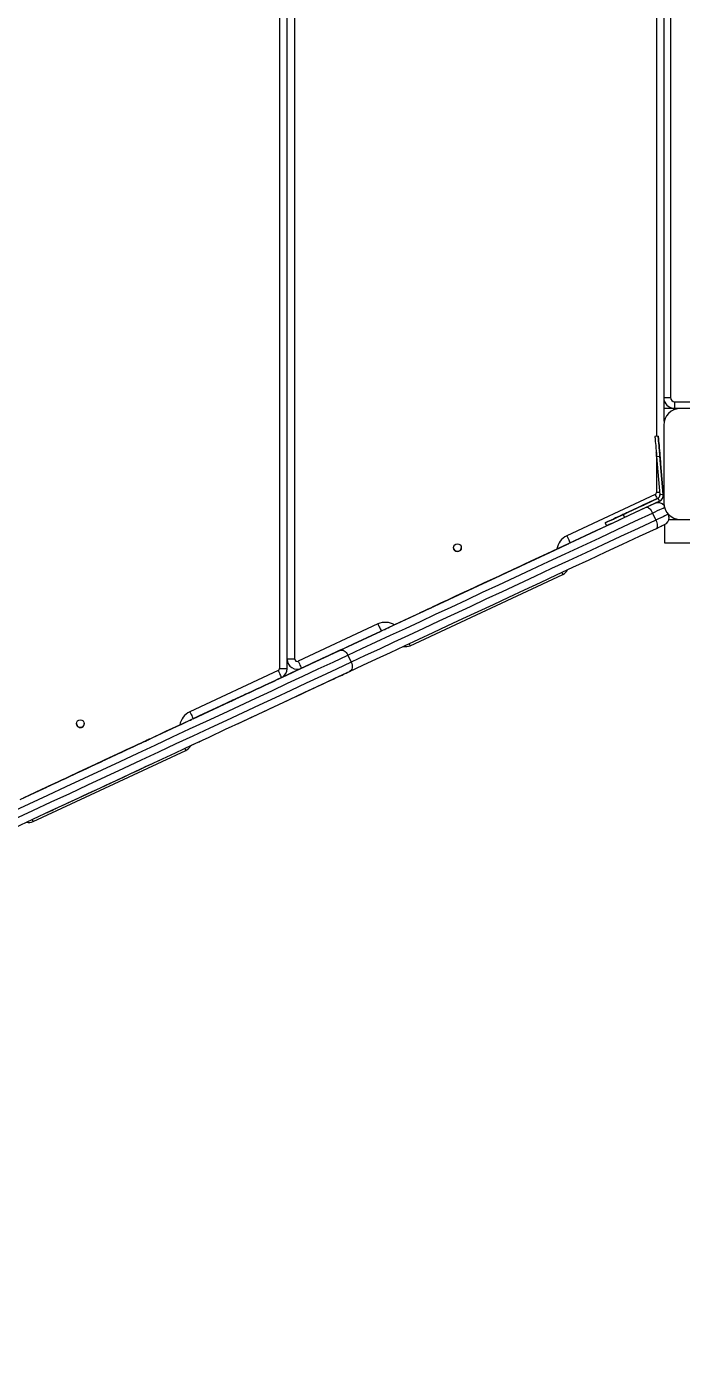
# Model space of a CAD drawing. Header units: millimetres. Extents: x -11024 to 8278, y -7837 to 5770.
# Drawn here: x -4787 to -4197, y -134 to 1057 of the extents above; entities that cross this region are included whole.
import ezdxf

# ---------------------------------------------------------------- set-up
doc = ezdxf.new("R2010")
doc.units = ezdxf.units.MM
for name, color, linetype in [('DIKOM_ОБЪЕКТ', 7, 'Continuous'), ('DIKOM_РАЗМЕР_ЗОНА', 7, 'Continuous'), ('DIKOM_РАЗМЕР_ОБЪЕКТА', 7, 'Continuous')]:
    doc.layers.add(name, color=color, linetype=linetype)
doc.styles.add('style1', font='arial.ttf', dxfattribs={"width": 0.8})
doc.dimstyles.new('1-50', dxfattribs={"dimtxt": 300, "dimasz": 200, "dimexe": 100, "dimexo": 0, "dimgap": 100, "dimtad": 1, "dimtxsty": 'style1', "dimcen": 200, "dimclrd": 7, "dimclre": 7, "dimclrt": 7, "dimadec": 1, "dimazin": 2, "dimtfac": 1, "dimtmove": 0, "dimatfit": 2, "dimfxl": 0, "dimlwd": 25, "dimlwe": 18, "dimarcsym": 0})

# ---------------------------------------------------------------- blocks, each defined once
blk = doc.blocks.new('*D9')
at = {"layer": 'Defpoints', "color": 0, "transparency": 16777216}
for p in [(3740.7, 3707.5), (-8191.6, -3797.3), (-1076.1, -3797.3)]:
    blk.add_point(p, dxfattribs=at)
at = {"layer": 'DIKOM_РАЗМЕР_ОБЪЕКТА', "color": 7, "lineweight": 18, "transparency": 16777216}
for p, q in [((3740.7, 3707.5), (-8291.6, 3707.5)), ((-1076.1, -3797.3), (-8291.6, -3797.3))]:
    blk.add_line(p, q, dxfattribs=at)
at = {"layer": 'DIKOM_РАЗМЕР_ОБЪЕКТА', "color": 7, "lineweight": 25, "transparency": 16777216}
blk.add_line((-8191.6, 3507.5), (-8191.6, -3597.3), dxfattribs=at)
at = {"layer": 'DIKOM_РАЗМЕР_ОБЪЕКТА', "color": 7, "transparency": 16777216}
for points in [[(-8224.9, 3507.5), (-8158.2, 3507.5), (-8191.6, 3707.5)], [(-8224.9, -3597.3), (-8158.2, -3597.3), (-8191.6, -3797.3)]]:
    blk.add_solid(points, dxfattribs=at)
at = {"layer": 'DIKOM_РАЗМЕР_ОБЪЕКТА', "color": 7, "transparency": 16777216, "insert": (-8444.7, -44.9), "char_height": 300, "attachment_point": 5, "rotation": 90, "style": 'style1'}
blk.add_mtext('7500', dxfattribs=at)
blk = doc.blocks.new('*D11')
at = {"layer": 'Defpoints', "color": 0, "transparency": 16777216}
for p in [(3316.1, 5770.1), (-10574.2, -5797.3), (-1580.1, -5797.3)]:
    blk.add_point(p, dxfattribs=at)
at = {"layer": 'DIKOM_РАЗМЕР_ЗОНА', "color": 7, "lineweight": 18, "transparency": 16777216}
for p, q in [((3316.1, 5770.1), (-10674.2, 5770.1)), ((-1580.1, -5797.3), (-10674.2, -5797.3))]:
    blk.add_line(p, q, dxfattribs=at)
at = {"layer": 'DIKOM_РАЗМЕР_ЗОНА', "color": 7, "lineweight": 25, "transparency": 16777216}
blk.add_line((-10574.2, 5570.1), (-10574.2, -5597.3), dxfattribs=at)
at = {"layer": 'DIKOM_РАЗМЕР_ЗОНА', "color": 7, "transparency": 16777216}
for points in [[(-10607.5, 5570.1), (-10540.8, 5570.1), (-10574.2, 5770.1)], [(-10607.5, -5597.3), (-10540.8, -5597.3), (-10574.2, -5797.3)]]:
    blk.add_solid(points, dxfattribs=at)
at = {"layer": 'DIKOM_РАЗМЕР_ЗОНА', "color": 7, "transparency": 16777216, "insert": (-10827.3, -173), "char_height": 300, "attachment_point": 5, "rotation": 90, "style": 'style1'}
blk.add_mtext('11500', dxfattribs=at)

msp = doc.modelspace()

# ---------------------------------------------------------------- linework, layer by layer
at = {"layer": 'DIKOM_ОБЪЕКТ', "color": 7, "linetype": 'Continuous', "lineweight": 15}
for p, q in [((-4206.616, 1403.171), (-4206.616, 723.171)), ((-4219.204, 1390.257), (-4219.204, 688.024)), ((-4212.204, 701.662), (-4212.204, 1390.257)), ((-4545.204, 487.197), (-4545.204, 1204.353)), ((-4559.204, 1193.958), (-4559.204, 478.803)), ((-4552.204, 478.803), (-4552.204, 1193.958)), ((-4212.204, 723.171), (-4206.616, 723.171)), ((-4202.616, 719.171), (-4120.616, 719.171)), ((-4202.616, 713.171), (-4202.616, 719.171)), ((-4202.616, 713.171), (-4212.204, 713.171)), ((-4197.616, 713.171), (-4202.616, 713.171)), ((-4127.616, 713.171), (-4197.616, 713.171)), ((-4212.616, 698.171), (-4212.616, 628.171)), ((-4217.653, 688.159), (-4220.641, 687.897)), ((-4217.653, 688.159), (-4220.641, 687.898)), ((-4219.204, 671.465), (-4219.204, 637.348)), ((-4219.073, 669.966), (-4216.084, 670.227)), ((-4219.073, 669.966), (-4216.041, 635.313)), ((-4216.084, 670.228), (-4213.052, 635.575)), ((-4213.052, 635.575), (-4216.084, 670.228)), ((-4216.084, 670.228), (-4216.084, 670.228)), ((-4216.084, 670.227), (-4213.052, 635.574)), ((-4213.052, 635.574), (-4216.084, 670.227)), ((-4220.359, 635.536), (-4299.969, 598.413)), ((-4217.762, 632.332), (-4249.288, 617.631)), ((-4249.288, 617.631), (-4217.762, 632.332)), ((-4217.762, 632.333), (-4223.94, 629.452)), ((-4223.94, 629.452), (-4217.762, 632.333)), ((-4216.219, 637.348), (-4219.204, 637.348)), ((-4217.761, 632.332), (-4217.762, 632.333)), ((-4216.494, 629.613), (-4217.762, 632.332)), ((-4213.052, 635.574), (-4216.041, 635.313)), ((-4212.616, 637.348), (-4213.208, 637.348)), ((-4213.052, 635.575), (-4213.053, 635.575)), ((-4213.03, 635.052), (-4213.052, 635.575)), ((-4213.052, 635.575), (-4213.03, 635.052)), ((-4213.052, 635.574), (-4213.03, 635.051)), ((-4231.807, 625.783), (-4249.288, 617.632)), ((-4249.288, 617.632), (-4231.807, 625.783)), ((-4216.494, 629.613), (-4248.02, 614.912)), ((-4232.681, 625.376), (-4232.429, 625.494)), ((-4232.681, 625.375), (-4232.429, 625.493)), ((-4229.241, 626.98), (-4231.389, 625.978)), ((-4231.389, 625.978), (-4229.24, 626.98)), ((-4223.492, 629.66), (-4231.044, 626.139)), ((-4225.493, 628.728), (-4231.044, 626.139)), ((-4231.044, 626.139), (-4226.135, 628.428)), ((-4225.493, 628.728), (-4228.835, 627.169)), ((-4224.811, 629.046), (-4224.544, 629.17)), ((-4224.586, 629.151), (-4224.811, 629.046)), ((-4224.586, 629.15), (-4224.811, 629.046)), ((-4224.75, 629.073), (-4224.499, 629.191)), ((-4224.75, 629.074), (-4224.499, 629.191)), ((-4224.499, 629.191), (-4223.492, 629.66)), ((-4223.492, 629.661), (-4223.94, 629.452)), ((-4220.831, 627.591), (-4220.831, 627.591)), ((-4265.601, 610.025), (-4265.601, 610.024)), ((-4265.601, 610.024), (-4264.334, 607.305)), ((-4249.288, 617.632), (-4249.288, 617.631)), ((-4249.288, 617.631), (-4248.02, 614.912)), ((-4222.804, 618.947), (-4219.846, 612.603)), ((-4211.888, 608.59), (-4211.888, 592.171)), ((-4208.57, 617.861), (-4208.628, 617.986)), ((-4208.627, 617.985), (-4208.57, 617.862)), ((-4208.57, 617.862), (-4208.57, 617.861)), ((-4208.132, 613.171), (-4197.616, 613.171)), ((-4207.914, 614.902), (-4207.914, 614.904)), ((-4197.616, 613.171), (-4127.616, 613.171)), ((-4297.011, 592.068), (-4264.334, 607.306)), ((-4453.677, 519.014), (-4311, 585.545)), ((-4211.888, 592.171), (-4184.686, 592.171)), ((-4331.585, 575.945), (-4331.585, 575.946)), ((-4441.363, 499.378), (-4303.604, 563.616)), ((-4433.091, 528.613), (-4433.091, 528.612)), ((-4470.355, 518.96), (-4542.359, 485.385)), ((-4539.4, 479.04), (-4467.397, 512.616)), ((-4503.784, 495.648), (-4503.784, 495.648)), ((-4497.438, 490.883), (-4494.479, 484.539)), ((-4560.359, 476.991), (-4639.969, 439.868)), ((-4559.204, 478.803), (-4552.204, 478.803)), ((-4637.011, 433.524), (-4557.4, 470.647)), ((-4605.29, 448.315), (-4605.29, 448.314)), ((-4792.896, 360.833), (-4651.512, 426.762)), ((-4675.982, 415.35), (-4675.982, 415.351)), ((-4781.363, 340.833), (-4643.604, 405.071)), ((-4777.489, 368.017), (-4777.489, 368.017))]:
    msp.add_line(p, q, dxfattribs=at)
at = {"layer": 'DIKOM_ОБЪЕКТ', "color": 7, "linetype": 'Continuous', "lineweight": 15, "flags": 128}
for points in [[(-4220.641, 687.897), (-4220.641, 687.897), (-4220.626, 687.715), (-4220.578, 687.171), (-4220.5, 686.277), (-4220.393, 685.051), (-4220.258, 683.517), (-4220.1, 681.708), (-4219.921, 679.66), (-4219.724, 677.415), (-4219.515, 675.017), (-4219.296, 672.518), (-4219.073, 669.966)], [(-4216.084, 670.227), (-4216.307, 672.779), (-4216.526, 675.279), (-4216.736, 677.676), (-4216.932, 679.922), (-4217.111, 681.97), (-4217.27, 683.779), (-4217.404, 685.312), (-4217.511, 686.538), (-4217.589, 687.432), (-4217.637, 687.976), (-4217.653, 688.159), (-4217.637, 687.976), (-4217.589, 687.432), (-4217.511, 686.538), (-4217.404, 685.312), (-4217.27, 683.779), (-4217.111, 681.97), (-4216.932, 679.922), (-4216.736, 677.676), (-4216.526, 675.279), (-4216.307, 672.779), (-4216.084, 670.227)], [(-4216.084, 670.228), (-4216.307, 672.78), (-4216.526, 675.28), (-4216.736, 677.677), (-4216.932, 679.922), (-4217.111, 681.97), (-4217.27, 683.779), (-4217.404, 685.313), (-4217.511, 686.539), (-4217.589, 687.433), (-4217.637, 687.977), (-4217.653, 688.159), (-4217.637, 687.977), (-4217.589, 687.433), (-4217.511, 686.539), (-4217.404, 685.313), (-4217.27, 683.779), (-4217.111, 681.97), (-4216.932, 679.922), (-4216.736, 677.677), (-4216.526, 675.28), (-4216.307, 672.78), (-4216.084, 670.228)], [(-4218.985, 668.969), (-4219.094, 670.204), (-4219.193, 671.339), (-4219.275, 672.282), (-4219.334, 672.957), (-4219.365, 673.308), (-4219.369, 673.353)], [(-4215.997, 669.231), (-4216.105, 670.466), (-4216.204, 671.601), (-4216.286, 672.544), (-4216.346, 673.218), (-4216.377, 673.57), (-4216.377, 673.57), (-4216.346, 673.218), (-4216.286, 672.544), (-4216.204, 671.601), (-4216.105, 670.466), (-4215.997, 669.231), (-4215.889, 667.996), (-4215.79, 666.861), (-4215.707, 665.918), (-4215.648, 665.244), (-4215.617, 664.892), (-4215.617, 664.892), (-4215.648, 665.244), (-4215.707, 665.918), (-4215.79, 666.861), (-4215.889, 667.996), (-4215.997, 669.231)], [(-4215.997, 669.232), (-4216.105, 670.466), (-4216.204, 671.601), (-4216.286, 672.544), (-4216.346, 673.219), (-4216.377, 673.57), (-4216.377, 673.57), (-4216.346, 673.219), (-4216.286, 672.544), (-4216.204, 671.601), (-4216.105, 670.466), (-4215.997, 669.232), (-4215.889, 667.997), (-4215.79, 666.862), (-4215.707, 665.919), (-4215.648, 665.244), (-4215.617, 664.893), (-4215.617, 664.893), (-4215.648, 665.244), (-4215.707, 665.919), (-4215.79, 666.862), (-4215.889, 667.997), (-4215.997, 669.232)], [(-4220.359, 635.536), (-4219.782, 634.298), (-4219.227, 633.108), (-4218.715, 632.011), (-4218.668, 631.91)], [(-4213.195, 633.242), (-4213.006, 633.634), (-4212.616, 634.656)], [(-4228.16, 624.173), (-4243.487, 617.026), (-4258.689, 609.937), (-4273.76, 602.91), (-4288.694, 595.946), (-4303.486, 589.048), (-4318.131, 582.219), (-4332.624, 575.461), (-4346.958, 568.777), (-4361.129, 562.169), (-4375.132, 555.639), (-4388.961, 549.19), (-4402.612, 542.825), (-4416.079, 536.545), (-4429.358, 530.353), (-4442.444, 524.251), (-4455.331, 518.241), (-4468.016, 512.326), (-4480.494, 506.507), (-4492.76, 500.788), (-4504.81, 495.169)], [(-4248.381, 618.054), (-4247.258, 618.578), (-4246.226, 619.06), (-4245.368, 619.46), (-4244.754, 619.746), (-4244.435, 619.895), (-4244.435, 619.895), (-4244.754, 619.746), (-4245.368, 619.46), (-4246.226, 619.06), (-4247.258, 618.578), (-4248.381, 618.054), (-4249.505, 617.531), (-4250.538, 617.049), (-4251.396, 616.649), (-4252.009, 616.363), (-4252.329, 616.214), (-4252.329, 616.214), (-4252.009, 616.363), (-4251.396, 616.649), (-4250.538, 617.049), (-4249.505, 617.531), (-4248.381, 618.054)], [(-4248.381, 618.054), (-4247.258, 618.578), (-4246.226, 619.059), (-4245.368, 619.459), (-4244.754, 619.745), (-4244.435, 619.894), (-4244.435, 619.894), (-4244.754, 619.745), (-4245.368, 619.459), (-4246.226, 619.059), (-4247.258, 618.578), (-4248.381, 618.054), (-4249.505, 617.53), (-4250.538, 617.049), (-4251.396, 616.649), (-4252.009, 616.362), (-4252.329, 616.213), (-4252.329, 616.213), (-4252.009, 616.362), (-4251.396, 616.649), (-4250.538, 617.049), (-4249.505, 617.53), (-4248.381, 618.054)], [(-4220.831, 627.591), (-4220.96, 627.531), (-4221.342, 627.352), (-4221.972, 627.059), (-4222.833, 626.657), (-4223.908, 626.156), (-4225.173, 625.566), (-4226.601, 624.9), (-4228.16, 624.173)], [(-4228.16, 624.173), (-4227.635, 624.269), (-4227.017, 624.118), (-4226.329, 623.725), (-4225.598, 623.106), (-4224.851, 622.283), (-4224.119, 621.29), (-4223.427, 620.163), (-4222.804, 618.947)], [(-4222.804, 618.947), (-4220.405, 620.065), (-4218.209, 621.09), (-4216.263, 621.997), (-4214.609, 622.768), (-4213.283, 623.386), (-4212.315, 623.838), (-4212.018, 623.977)], [(-4497.438, 490.883), (-4484.84, 496.757), (-4472.006, 502.742), (-4458.938, 508.836), (-4445.643, 515.035), (-4432.127, 521.338), (-4418.393, 527.742), (-4404.45, 534.244), (-4390.301, 540.842), (-4375.952, 547.533), (-4361.41, 554.314), (-4346.68, 561.183), (-4331.767, 568.136), (-4316.679, 575.172), (-4301.422, 582.287), (-4286, 589.478), (-4270.421, 596.743), (-4254.691, 604.078), (-4238.817, 611.48), (-4222.804, 618.947)], [(-4219.846, 612.603), (-4235.859, 605.136), (-4251.733, 597.733), (-4267.463, 590.398), (-4283.042, 583.134), (-4298.463, 575.943), (-4313.721, 568.828), (-4328.809, 561.792), (-4343.721, 554.839), (-4358.451, 547.97), (-4372.994, 541.189), (-4387.342, 534.498), (-4401.491, 527.9), (-4415.435, 521.398), (-4429.169, 514.994), (-4442.685, 508.691), (-4455.98, 502.492), (-4469.047, 496.398), (-4481.882, 490.413), (-4494.479, 484.539)], [(-4249.288, 617.632), (-4251.61, 616.549), (-4253.884, 615.489), (-4256.065, 614.472), (-4258.107, 613.519), (-4259.971, 612.65), (-4261.617, 611.883), (-4263.012, 611.232), (-4264.127, 610.712), (-4264.941, 610.333), (-4265.436, 610.102), (-4265.601, 610.025), (-4265.436, 610.102), (-4264.941, 610.333), (-4264.127, 610.712), (-4263.012, 611.232), (-4261.617, 611.883), (-4259.971, 612.65), (-4258.107, 613.519), (-4256.065, 614.472), (-4253.884, 615.489), (-4251.61, 616.549), (-4249.288, 617.632)], [(-4249.288, 617.631), (-4251.61, 616.549), (-4253.884, 615.488), (-4256.065, 614.471), (-4258.107, 613.518), (-4259.971, 612.65), (-4261.617, 611.882), (-4263.012, 611.232), (-4264.127, 610.712), (-4264.941, 610.332), (-4265.436, 610.102), (-4265.601, 610.024), (-4265.436, 610.102), (-4264.941, 610.332), (-4264.127, 610.712), (-4263.012, 611.232), (-4261.617, 611.882), (-4259.971, 612.65), (-4258.107, 613.519), (-4256.065, 614.471), (-4253.884, 615.488), (-4251.61, 616.549), (-4249.288, 617.631)], [(-4248.02, 614.912), (-4250.342, 613.83), (-4252.616, 612.769), (-4254.797, 611.752), (-4256.84, 610.8), (-4258.703, 609.931), (-4260.349, 609.163), (-4261.744, 608.513), (-4262.859, 607.993), (-4263.673, 607.613), (-4264.168, 607.383), (-4264.334, 607.305)], [(-4208.57, 617.861), (-4208.768, 617.769), (-4209.357, 617.494), (-4210.325, 617.042), (-4211.651, 616.424), (-4213.305, 615.653), (-4215.251, 614.745), (-4217.447, 613.721), (-4219.846, 612.603)], [(-4219.846, 612.603), (-4219.314, 611.344), (-4218.896, 610.09), (-4218.606, 608.89), (-4218.456, 607.789), (-4218.451, 606.831), (-4218.592, 606.052), (-4218.874, 605.481), (-4219.285, 605.141)], [(-4219.285, 605.141), (-4217.726, 605.868), (-4216.298, 606.533), (-4215.033, 607.123), (-4213.958, 607.625), (-4213.097, 608.026), (-4212.468, 608.32), (-4212.085, 608.498), (-4211.956, 608.558)], [(-4207.948, 615.591), (-4208.115, 616.568), (-4208.57, 617.862)], [(-4207.914, 614.904), (-4207.921, 615.209), (-4207.948, 615.591)], [(-4495.934, 476.137), (-4483.885, 481.755), (-4471.619, 487.475), (-4459.142, 493.294), (-4446.456, 499.209), (-4433.569, 505.218), (-4420.483, 511.32), (-4407.204, 517.512), (-4393.737, 523.792), (-4380.086, 530.158), (-4366.257, 536.607), (-4352.254, 543.136), (-4338.083, 549.744), (-4323.748, 556.428), (-4309.256, 563.186), (-4294.611, 570.015), (-4279.819, 576.913), (-4264.885, 583.877), (-4249.814, 590.905), (-4234.612, 597.993), (-4219.285, 605.141)], [(-4299.969, 598.413), (-4299.392, 597.175), (-4298.837, 595.985), (-4298.326, 594.888), (-4297.878, 593.927), (-4297.51, 593.138), (-4297.236, 592.551), (-4297.068, 592.19), (-4297.011, 592.068)], [(-4311, 585.545), (-4308.975, 586.49), (-4306.999, 587.411), (-4305.122, 588.286), (-4303.389, 589.094), (-4301.844, 589.815), (-4300.525, 590.43), (-4299.463, 590.925), (-4298.685, 591.288), (-4298.211, 591.509), (-4298.109, 591.556)], [(-4331.585, 575.946), (-4331.75, 575.869), (-4332.242, 575.639), (-4333.06, 575.258), (-4334.197, 574.728), (-4335.646, 574.052), (-4337.399, 573.235), (-4339.442, 572.282), (-4341.764, 571.2), (-4344.349, 569.994), (-4347.18, 568.674), (-4350.24, 567.247), (-4353.507, 565.724), (-4356.962, 564.113), (-4360.581, 562.425), (-4364.341, 560.672), (-4368.218, 558.864), (-4372.186, 557.013), (-4376.221, 555.132), (-4380.295, 553.232), (-4384.382, 551.326), (-4388.456, 549.427), (-4392.49, 547.546), (-4396.459, 545.695), (-4400.336, 543.887), (-4404.096, 542.134), (-4407.715, 540.446), (-4411.169, 538.835), (-4414.437, 537.312), (-4417.497, 535.885), (-4420.328, 534.565), (-4422.913, 533.359), (-4425.235, 532.277), (-4427.278, 531.324), (-4429.03, 530.507), (-4430.48, 529.831), (-4431.617, 529.3), (-4432.434, 528.919), (-4432.927, 528.689), (-4433.091, 528.613)], [(-4433.091, 528.612), (-4432.927, 528.689), (-4432.434, 528.918), (-4431.617, 529.3), (-4430.48, 529.83), (-4429.03, 530.506), (-4427.278, 531.323), (-4425.235, 532.276), (-4422.913, 533.359), (-4420.328, 534.564), (-4417.497, 535.884), (-4414.437, 537.311), (-4411.169, 538.834), (-4407.715, 540.445), (-4404.096, 542.133), (-4400.336, 543.886), (-4396.459, 545.694), (-4392.49, 547.545), (-4388.456, 549.426), (-4384.382, 551.326), (-4380.295, 553.232), (-4376.221, 555.131), (-4372.186, 557.013), (-4368.218, 558.863), (-4364.341, 560.671), (-4360.581, 562.424), (-4356.962, 564.112), (-4353.507, 565.723), (-4350.24, 567.246), (-4347.18, 568.673), (-4344.349, 569.993), (-4341.764, 571.199), (-4339.442, 572.281), (-4337.399, 573.234), (-4335.646, 574.051), (-4334.197, 574.727), (-4333.06, 575.258), (-4332.242, 575.639), (-4331.75, 575.869), (-4331.585, 575.945)], [(-4304.447, 565.424), (-4304.103, 564.685), (-4303.83, 564.099), (-4303.661, 563.738), (-4303.604, 563.616)], [(-4470.355, 518.96), (-4469.778, 517.723), (-4469.223, 516.533), (-4468.712, 515.436), (-4468.263, 514.474), (-4467.895, 513.685), (-4467.622, 513.099), (-4467.454, 512.738), (-4467.397, 512.616)], [(-4466.589, 512.993), (-4466.466, 513.05), (-4465.991, 513.272), (-4465.214, 513.634), (-4464.152, 514.129), (-4462.833, 514.744), (-4461.288, 515.465), (-4459.555, 516.273), (-4457.678, 517.148), (-4455.703, 518.069), (-4453.677, 519.014)], [(-4442.206, 501.186), (-4441.861, 500.447), (-4441.588, 499.861), (-4441.42, 499.5), (-4441.363, 499.378)], [(-4801.707, 349), (-4784.863, 356.854), (-4768.157, 364.644), (-4751.595, 372.367), (-4735.182, 380.02), (-4718.925, 387.601), (-4702.829, 395.107), (-4686.899, 402.535), (-4671.142, 409.883), (-4655.562, 417.148), (-4640.166, 424.327), (-4624.958, 431.419), (-4609.945, 438.42), (-4595.13, 445.328), (-4580.52, 452.141), (-4566.12, 458.855), (-4551.935, 465.47), (-4537.969, 471.983), (-4524.227, 478.391), (-4510.716, 484.691), (-4497.438, 490.883)], [(-4504.81, 495.169), (-4518.001, 489.018), (-4531.425, 482.758), (-4545.078, 476.392), (-4558.953, 469.921), (-4573.047, 463.349), (-4587.353, 456.678), (-4601.868, 449.91), (-4616.587, 443.046), (-4631.502, 436.091), (-4646.612, 429.045), (-4661.908, 421.913), (-4677.386, 414.695), (-4693.041, 407.395), (-4708.867, 400.015), (-4724.86, 392.558), (-4741.011, 385.026), (-4757.317, 377.422), (-4773.772, 369.75), (-4790.369, 362.01)], [(-4605.29, 448.314), (-4605.126, 448.391), (-4604.633, 448.621), (-4603.815, 449.002), (-4602.678, 449.532), (-4601.229, 450.208), (-4599.477, 451.025), (-4597.433, 451.978), (-4595.111, 453.061), (-4592.526, 454.266), (-4589.695, 455.587), (-4586.635, 457.013), (-4583.368, 458.537), (-4579.913, 460.148), (-4576.294, 461.835), (-4572.534, 463.589), (-4568.657, 465.397), (-4564.689, 467.247), (-4560.654, 469.128), (-4556.58, 471.028), (-4552.493, 472.934), (-4548.419, 474.834), (-4544.385, 476.715), (-4540.417, 478.565), (-4536.539, 480.373), (-4532.78, 482.127), (-4529.16, 483.814), (-4525.706, 485.425), (-4522.438, 486.949), (-4519.379, 488.375), (-4516.548, 489.696), (-4513.963, 490.901), (-4511.641, 491.984), (-4509.597, 492.937), (-4507.845, 493.754), (-4506.396, 494.43), (-4505.258, 494.96), (-4504.441, 495.341), (-4503.948, 495.571), (-4503.784, 495.648)], [(-4503.784, 495.648), (-4503.948, 495.572), (-4504.441, 495.342), (-4505.258, 494.961), (-4506.396, 494.43), (-4507.845, 493.754), (-4509.597, 492.937), (-4511.641, 491.985), (-4513.963, 490.902), (-4516.548, 489.696), (-4519.379, 488.376), (-4522.438, 486.95), (-4525.706, 485.426), (-4529.16, 483.815), (-4532.78, 482.128), (-4536.539, 480.374), (-4540.417, 478.566), (-4544.385, 476.716), (-4548.419, 474.834), (-4552.493, 472.935), (-4556.58, 471.029), (-4560.654, 469.129), (-4564.689, 467.248), (-4568.657, 465.397), (-4572.534, 463.59), (-4576.294, 461.836), (-4579.913, 460.148), (-4583.368, 458.538), (-4586.635, 457.014), (-4589.695, 455.587), (-4592.526, 454.267), (-4595.111, 453.062), (-4597.433, 451.979), (-4599.477, 451.026), (-4601.229, 450.209), (-4602.678, 449.533), (-4603.815, 449.003), (-4604.633, 448.622), (-4605.126, 448.392), (-4605.29, 448.315)], [(-4504.81, 495.169), (-4503.892, 495.449), (-4502.895, 495.474), (-4501.859, 495.243), (-4500.822, 494.766), (-4499.825, 494.061), (-4498.906, 493.154), (-4498.1, 492.081), (-4497.438, 490.883)], [(-4494.479, 484.539), (-4507.758, 478.347), (-4521.269, 472.046), (-4535.011, 465.639), (-4548.977, 459.126), (-4563.162, 452.511), (-4577.562, 445.796), (-4592.172, 438.984), (-4606.986, 432.076), (-4622, 425.075), (-4637.208, 417.983), (-4652.604, 410.804), (-4668.183, 403.539), (-4683.941, 396.191), (-4699.87, 388.763), (-4715.967, 381.257), (-4732.224, 373.676), (-4748.637, 366.023), (-4765.199, 358.3), (-4781.905, 350.51), (-4798.748, 342.656)], [(-4560.359, 476.991), (-4559.781, 475.753), (-4559.226, 474.563), (-4558.715, 473.466), (-4558.267, 472.505), (-4557.899, 471.716), (-4557.626, 471.13), (-4557.457, 470.769), (-4557.4, 470.647)], [(-4557.333, 470.678), (-4554.223, 472.129), (-4548.559, 474.77), (-4543.085, 477.323), (-4539.365, 479.057)], [(-4545.204, 487.197), (-4546.57, 487.197), (-4547.883, 487.197), (-4549.093, 487.197), (-4550.154, 487.197), (-4551.024, 487.197), (-4551.671, 487.197), (-4552.07, 487.197), (-4552.204, 487.197)], [(-4542.359, 485.385), (-4541.781, 484.147), (-4541.227, 482.957), (-4540.715, 481.86), (-4540.267, 480.899), (-4539.899, 480.11), (-4539.625, 479.523), (-4539.457, 479.162), (-4539.4, 479.04)], [(-4494.479, 484.539), (-4493.987, 483.261), (-4493.683, 481.954), (-4493.58, 480.667), (-4493.68, 479.45), (-4493.981, 478.349), (-4494.471, 477.407), (-4495.13, 476.66), (-4495.934, 476.137)], [(-4798.229, 335.174), (-4781.494, 342.978), (-4764.897, 350.717), (-4748.442, 358.39), (-4732.136, 365.994), (-4715.984, 373.525), (-4699.992, 380.982), (-4684.166, 388.362), (-4668.511, 395.662), (-4653.033, 402.88), (-4637.737, 410.013), (-4622.628, 417.058), (-4607.712, 424.014), (-4592.993, 430.877), (-4578.478, 437.646), (-4564.172, 444.317), (-4550.078, 450.889), (-4536.203, 457.359), (-4522.55, 463.725), (-4509.126, 469.985), (-4495.934, 476.137)], [(-4596.415, 429.283), (-4596.25, 429.359), (-4595.758, 429.589), (-4594.94, 429.97), (-4593.803, 430.501), (-4592.354, 431.176), (-4590.602, 431.993), (-4588.558, 432.946), (-4586.236, 434.029), (-4583.651, 435.235), (-4580.82, 436.555), (-4577.761, 437.981), (-4574.493, 439.505), (-4571.039, 441.116), (-4567.419, 442.804), (-4563.66, 444.557), (-4559.782, 446.365), (-4555.814, 448.215), (-4551.78, 450.097), (-4547.705, 451.996), (-4543.619, 453.902), (-4539.544, 455.802), (-4535.51, 457.683), (-4531.542, 459.534), (-4527.664, 461.342), (-4523.905, 463.095), (-4520.285, 464.783), (-4516.831, 466.393), (-4513.563, 467.917), (-4510.504, 469.344), (-4507.673, 470.664), (-4505.088, 471.869), (-4502.766, 472.952), (-4500.722, 473.905), (-4498.97, 474.722), (-4497.521, 475.398), (-4496.384, 475.928), (-4495.566, 476.309), (-4495.24, 476.462)], [(-4651.512, 426.762), (-4649.385, 427.753), (-4647.311, 428.721), (-4645.34, 429.64), (-4643.521, 430.488), (-4641.899, 431.244), (-4640.514, 431.89), (-4639.399, 432.41), (-4638.583, 432.791), (-4638.085, 433.023), (-4638.038, 433.045)], [(-4639.969, 439.868), (-4639.392, 438.63), (-4638.837, 437.44), (-4638.326, 436.343), (-4637.877, 435.382), (-4637.51, 434.593), (-4637.236, 434.007), (-4637.068, 433.645), (-4637.011, 433.524)], [(-4675.982, 415.351), (-4676.147, 415.274), (-4676.639, 415.044), (-4677.457, 414.663), (-4678.594, 414.133), (-4680.044, 413.457), (-4681.795, 412.64), (-4683.839, 411.687), (-4686.161, 410.604), (-4688.746, 409.399), (-4691.577, 408.079), (-4694.637, 406.652), (-4697.904, 405.128), (-4701.359, 403.517), (-4704.978, 401.83), (-4708.738, 400.076), (-4712.615, 398.269), (-4716.584, 396.418), (-4720.618, 394.537), (-4724.692, 392.637), (-4728.779, 390.731), (-4732.853, 388.831), (-4736.887, 386.95), (-4740.856, 385.1), (-4744.733, 383.292), (-4748.493, 381.538), (-4752.112, 379.851), (-4755.566, 378.24), (-4758.834, 376.716), (-4761.894, 375.29), (-4764.725, 373.969), (-4767.31, 372.764), (-4769.632, 371.681), (-4771.675, 370.728), (-4773.427, 369.911), (-4774.877, 369.235), (-4776.014, 368.705), (-4776.831, 368.324), (-4777.324, 368.094), (-4777.489, 368.017)], [(-4777.489, 368.017), (-4777.324, 368.093), (-4776.831, 368.323), (-4776.014, 368.704), (-4774.877, 369.235), (-4773.427, 369.911), (-4771.675, 370.728), (-4769.632, 371.681), (-4767.31, 372.763), (-4764.725, 373.969), (-4761.894, 375.289), (-4758.834, 376.716), (-4755.566, 378.239), (-4752.112, 379.85), (-4748.493, 381.538), (-4744.733, 383.291), (-4740.856, 385.099), (-4736.887, 386.949), (-4732.853, 388.831), (-4728.779, 390.73), (-4724.692, 392.636), (-4720.618, 394.536), (-4716.584, 396.417), (-4712.615, 398.268), (-4708.738, 400.076), (-4704.978, 401.829), (-4701.359, 403.517), (-4697.904, 405.128), (-4694.637, 406.651), (-4691.577, 408.078), (-4688.746, 409.398), (-4686.161, 410.603), (-4683.839, 411.686), (-4681.795, 412.639), (-4680.044, 413.456), (-4678.594, 414.132), (-4677.457, 414.662), (-4676.639, 415.044), (-4676.147, 415.273), (-4675.982, 415.35)], [(-4644.447, 406.879), (-4644.103, 406.141), (-4643.83, 405.554), (-4643.661, 405.193), (-4643.604, 405.071)], [(-4639.323, 409.275), (-4638.436, 409.688), (-4636.465, 410.607), (-4634.646, 411.455), (-4633.024, 412.212), (-4631.638, 412.858), (-4630.524, 413.378), (-4629.708, 413.758), (-4629.21, 413.99), (-4629.042, 414.069)], [(-4768.614, 348.985), (-4768.449, 349.062), (-4767.957, 349.291), (-4767.139, 349.673), (-4766.002, 350.203), (-4764.552, 350.879), (-4762.8, 351.696), (-4760.756, 352.649), (-4758.435, 353.731), (-4755.85, 354.937), (-4753.018, 356.257), (-4749.959, 357.684), (-4746.692, 359.207), (-4743.237, 360.818), (-4739.618, 362.506), (-4735.858, 364.259), (-4731.981, 366.067), (-4728.012, 367.918), (-4723.978, 369.799), (-4719.904, 371.699), (-4715.817, 373.605), (-4711.743, 375.504), (-4707.709, 377.386), (-4703.74, 379.236), (-4699.863, 381.044), (-4696.103, 382.797), (-4692.484, 384.485), (-4689.03, 386.096), (-4685.762, 387.619), (-4682.702, 389.046), (-4679.871, 390.366), (-4677.286, 391.572), (-4674.964, 392.654), (-4672.921, 393.607), (-4671.169, 394.424), (-4669.719, 395.1), (-4668.582, 395.63), (-4667.765, 396.012), (-4667.272, 396.241), (-4667.107, 396.318)], [(-4782.206, 342.641), (-4781.862, 341.903), (-4781.588, 341.316), (-4781.42, 340.955), (-4781.363, 340.833)]]:
    msp.add_lwpolyline(points, dxfattribs=at)
at = {"layer": 'DIKOM_ОБЪЕКТ', "color": 7, "linetype": 'Continuous', "lineweight": 15}
for centre in [(-4398.686, 587.688), (-4738.686, 429.143)]:
    msp.add_circle(centre, 3.5, dxfattribs=at)
for centre, radius, start, end in [((-4202.616, 723.171), 10, 196.504737, 270), ((-4202.616, 723.171), 4, 180, 270), ((-4197.616, 698.171), 15, 90, 180), ((-4221.204, 637.348), 2, 295, 360), ((-4219.029, 635.051), 3, 295, 5), ((-4219.029, 635.052), 3, 295, 360), ((-4219.029, 635.051), 3, 295, 360), ((-4219.029, 635.051), 6, 295, 5), ((-4217.872, 621.248), 7, 38.512124, 115), ((-4217.872, 621.247), 7, 38.508081, 115), ((-4197.616, 628.171), 15, 180, 270), ((-4214.914, 614.902), 7, 295, 0.028641), ((-4214.914, 614.902), 7, 0.028641, 25), ((-4293.207, 583.912), 16, 115, 170.771169), ((-4398.686, 587.688), 3.5, 180, 360), ((-4307.408, 571.773), 9, 295, 333.932278), ((-4463.593, 504.459), 16, 59.228558, 115), ((-4445.167, 507.535), 9, 256.069444, 295), ((-4561.204, 478.803), 2, 295, 360), ((-4561.204, 478.803), 9, 295, 360), ((-4543.204, 487.197), 9, 180, 295), ((-4543.204, 487.197), 2, 180, 295), ((-4738.686, 429.144), 3.5, 179.639667, 360), ((-4633.207, 425.367), 16, 115, 170.771296), ((-4647.408, 413.228), 9, 295, 333.943095), ((-4785.167, 348.99), 9, 256.05705, 295)]:
    msp.add_arc(centre, radius, start, end, dxfattribs=at)
for points, knots in [([(-4228.076, 627.522), (-4228.585, 627.285), (-4229.601, 626.811), (-4231.071, 626.126), (-4232.142, 625.626), (-4232.694, 625.369), (-4232.769, 625.334), (-4232.807, 625.317)], [0, 0, 0, 0, 0.25080712, 0.50108341, 0.75004103, 0.87525932, 1, 1, 1, 1]), ([(-4228.076, 627.522), (-4228.585, 627.285), (-4229.601, 626.811), (-4231.071, 626.126), (-4232.142, 625.626), (-4232.694, 625.369), (-4232.769, 625.334), (-4232.807, 625.317)], [0, 0, 0, 0, 0.25080329, 0.50107576, 0.75002957, 0.87526122, 1, 1, 1, 1]), ([(-4232.807, 625.317), (-4232.786, 625.327), (-4232.755, 625.341), (-4232.514, 625.454), (-4232.429, 625.494)], [0, 0, 0, 0, 0.64363661, 1, 1, 1, 1]), ([(-4232.807, 625.317), (-4232.786, 625.326), (-4232.755, 625.341), (-4232.514, 625.453), (-4232.429, 625.493)], [0, 0, 0, 0, 0.64373202, 1, 1, 1, 1]), ([(-4232.807, 625.317), (-4232.786, 625.326), (-4232.755, 625.341), (-4232.514, 625.453), (-4232.429, 625.493)], [0, 0, 0, 0, 0.64363661, 1, 1, 1, 1]), ([(-4232.807, 625.317), (-4232.786, 625.327), (-4232.755, 625.341), (-4232.514, 625.453), (-4232.429, 625.493)], [0, 0, 0, 0, 0.6436504, 1, 1, 1, 1]), ([(-4232.429, 625.493), (-4232.43, 625.492), (-4232.432, 625.491), (-4232.255, 625.574), (-4231.933, 625.724), (-4231.507, 625.923), (-4231.186, 626.073), (-4231.044, 626.139)], [0, 0, 0, 0, 0.31412322, 0.43675907, 0.55889173, 0.80574886, 1, 1, 1, 1]), ([(-4232.429, 625.494), (-4232.43, 625.493), (-4232.432, 625.492), (-4232.255, 625.575), (-4231.962, 625.711), (-4231.718, 625.825), (-4231.565, 625.896)], [0, 0, 0, 0, 0.41199658, 0.57276085, 0.73292221, 1, 1, 1, 1]), ([(-4232.429, 625.493), (-4232.385, 625.513), (-4232.296, 625.555), (-4231.782, 625.794), (-4231.307, 626.016), (-4231.016, 626.151)], [0, 0, 0, 0, 0.27847032, 0.55880199, 1, 1, 1, 1]), ([(-4231.044, 626.139), (-4231.274, 626.031), (-4231.593, 625.882), (-4232.006, 625.69), (-4232.314, 625.546), (-4232.415, 625.5), (-4232.424, 625.495), (-4232.429, 625.493)], [0, 0, 0, 0, 0.31514633, 0.4388654, 0.56099281, 0.77889364, 1, 1, 1, 1]), ([(-4231.431, 625.958), (-4231.707, 625.829), (-4232.092, 625.65), (-4232.393, 625.51), (-4232.417, 625.498), (-4232.429, 625.493)], [0, 0, 0, 0, 0.55893298, 0.77949361, 1, 1, 1, 1]), ([(-4228.373, 627.384), (-4228.956, 627.112), (-4229.996, 626.627), (-4230.993, 626.162), (-4231.431, 625.958)], [0, 0, 0, 0, 0.56026861, 1, 1, 1, 1]), ([(-4231.016, 626.151), (-4230.415, 626.432), (-4229.341, 626.933), (-4228.251, 627.441), (-4227.771, 627.665)], [0, 0, 0, 0, 0.559681304, 1, 1, 1, 1]), ([(-4231.016, 626.152), (-4230.415, 626.432), (-4229.341, 626.933), (-4228.251, 627.441), (-4227.771, 627.665)], [0, 0, 0, 0, 0.559678716, 1, 1, 1, 1]), ([(-4224.278, 629.293), (-4224.625, 629.132), (-4225.322, 628.807), (-4226.742, 628.144), (-4227.754, 627.672), (-4228.373, 627.384)], [0, 0, 0, 0, 0.278583109, 0.559144101, 1, 1, 1, 1]), ([(-4224.544, 629.17), (-4225.161, 628.882), (-4226.266, 628.366), (-4227.522, 627.781), (-4228.076, 627.522)], [0, 0, 0, 0, 0.55839081, 1, 1, 1, 1]), ([(-4224.544, 629.17), (-4225.161, 628.882), (-4226.266, 628.366), (-4227.522, 627.781), (-4228.076, 627.522)], [0, 0, 0, 0, 0.55838403, 1, 1, 1, 1]), ([(-4227.771, 627.665), (-4227.281, 627.894), (-4226.406, 628.302), (-4225.555, 628.699), (-4225.181, 628.873)], [0, 0, 0, 0, 0.560020892, 1, 1, 1, 1]), ([(-4227.771, 627.665), (-4227.281, 627.893), (-4226.406, 628.301), (-4225.555, 628.698), (-4225.181, 628.872)], [0, 0, 0, 0, 0.56001988, 1, 1, 1, 1]), ([(-4226.135, 628.428), (-4225.912, 628.532), (-4225.514, 628.717), (-4225.119, 628.902), (-4224.945, 628.983)], [0, 0, 0, 0, 0.56043961, 1, 1, 1, 1]), ([(-4225.181, 628.872), (-4224.954, 628.978), (-4224.55, 629.167), (-4224.23, 629.316), (-4224.089, 629.382)], [0, 0, 0, 0, 0.56064017, 1, 1, 1, 1]), ([(-4224.945, 628.983), (-4224.886, 629.01), (-4224.768, 629.065), (-4224.632, 629.128), (-4224.556, 629.164), (-4224.548, 629.168), (-4224.544, 629.17)], [0, 0, 0, 0, 0.280135382, 0.559060263, 0.779357806, 1, 1, 1, 1]), ([(-4224.544, 629.17), (-4224.565, 629.16), (-4224.603, 629.142), (-4224.705, 629.094), (-4224.75, 629.073)], [0, 0, 0, 0, 0.55911783, 1, 1, 1, 1]), ([(-4224.691, 629.101), (-4224.671, 629.111), (-4224.611, 629.139), (-4224.558, 629.164), (-4224.548, 629.168), (-4224.544, 629.17)], [0, 0, 0, 0, 0.20898987, 0.6041858, 1, 1, 1, 1]), ([(-4224.654, 629.119), (-4224.609, 629.14), (-4224.543, 629.171), (-4224.489, 629.196), (-4224.471, 629.204)], [0, 0, 0, 0, 0.65976121, 1, 1, 1, 1]), ([(-4223.492, 629.66), (-4223.511, 629.651), (-4223.549, 629.633), (-4223.906, 629.467), (-4224.302, 629.282), (-4224.544, 629.17)], [0, 0, 0, 0, 0.27983118, 0.55998046, 1, 1, 1, 1]), ([(-4223.492, 629.66), (-4223.511, 629.651), (-4223.549, 629.634), (-4223.906, 629.467), (-4224.302, 629.282), (-4224.544, 629.17)], [0, 0, 0, 0, 0.27983368, 0.55994124, 1, 1, 1, 1]), ([(-4223.869, 629.484), (-4223.898, 629.471), (-4223.951, 629.446), (-4224.178, 629.34), (-4224.278, 629.293)], [0, 0, 0, 0, 0.55807529, 1, 1, 1, 1]), ([(-4224.089, 629.382), (-4224.017, 629.415), (-4223.888, 629.475), (-4223.875, 629.482), (-4223.869, 629.484)], [0, 0, 0, 0, 0.559090848, 1, 1, 1, 1]), ([(-4223.922, 629.46), (-4223.788, 629.522), (-4223.549, 629.634), (-4223.509, 629.653), (-4223.492, 629.661)], [0, 0, 0, 0, 0.559923912, 1, 1, 1, 1]), ([(-4223.922, 629.46), (-4223.788, 629.523), (-4223.549, 629.634), (-4223.509, 629.653), (-4223.492, 629.661)], [0, 0, 0, 0, 0.55988817, 1, 1, 1, 1]), ([(-4223.922, 629.459), (-4223.788, 629.522), (-4223.549, 629.633), (-4223.509, 629.652), (-4223.492, 629.66)], [0, 0, 0, 0, 0.55987769, 1, 1, 1, 1]), ([(-4223.922, 629.459), (-4223.788, 629.522), (-4223.549, 629.633), (-4223.509, 629.652), (-4223.492, 629.66)], [0, 0, 0, 0, 0.55987769, 1, 1, 1, 1])]:
    msp.add_open_spline(points, degree=3, knots=knots, dxfattribs=at)

# ---------------------------------------------------------------- dimensions: what is measured, and where the dimension line sits
at = {"layer": 'DIKOM_РАЗМЕР_ЗОНА'}
dim = msp.add_linear_dim(base=(-10574.155, -5797.252), p1=(3316.126, 5770.14), p2=(-1580.087, -5797.252), angle=90, text='11500', dimstyle='1-50', dxfattribs=at)
dim.commit()
dim.dimension.update_dxf_attribs({"geometry": '*D11', "text_midpoint": (-10574.155, -172.992), "dimtype": 160})
at = {"layer": 'DIKOM_РАЗМЕР_ОБЪЕКТА'}
dim = msp.add_linear_dim(base=(-8191.564, -3797.252), p1=(3740.68, 3707.508), p2=(-1076.116, -3797.252), angle=90, text='7500', dimstyle='1-50', dxfattribs=at)
dim.commit()
dim.dimension.update_dxf_attribs({"geometry": '*D9', "text_midpoint": (-8191.564, -44.872), "dimtype": 160})

doc.saveas('drawing.dxf')
